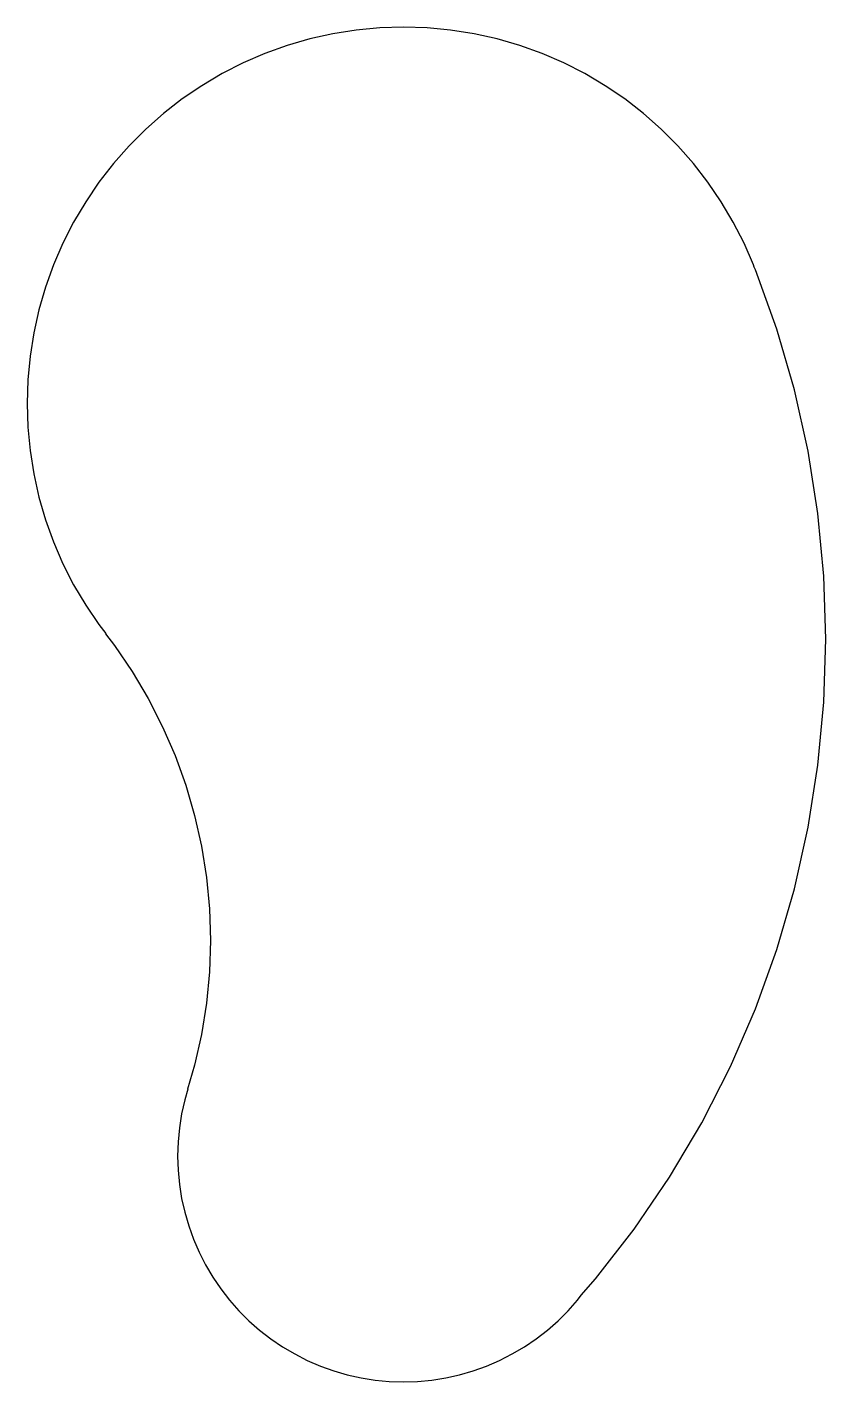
# Model space of a CAD drawing. Header units: metres. Extents: x -38 to 42, y -22 to 112.
import ezdxf

# ---------------------------------------------------------------- set-up
doc = ezdxf.new("R2010")
doc.units = ezdxf.units.M

msp = doc.modelspace()

# ---------------------------------------------------------------- linework, layer by layer
for p, q in [((-4.69998, 112.204), (-7.02679, 111.836)), ((-2.35463, 112.426), (-4.69998, 112.204)), ((0, 112.5), (-2.35463, 112.426)), ((2.35463, 112.426), (0, 112.5)), ((4.69998, 112.204), (2.35463, 112.426)), ((7.02679, 111.836), (4.69998, 112.204)), ((-9.32587, 111.322), (-11.5881, 110.665)), ((-7.02679, 111.836), (-9.32587, 111.322)), ((9.32587, 111.322), (7.02679, 111.836)), ((11.5881, 110.665), (9.32587, 111.322)), ((-13.8047, 109.867), (-15.9667, 108.931)), ((-11.5881, 110.665), (-13.8047, 109.867)), ((13.8047, 109.867), (11.5881, 110.665)), ((15.9667, 108.931), (13.8047, 109.867)), ((-15.9667, 108.931), (-18.0658, 107.861)), ((18.0658, 107.861), (15.9667, 108.931)), ((-20.0935, 106.662), (-22.0419, 105.338)), ((-18.0658, 107.861), (-20.0935, 106.662)), ((20.0935, 106.662), (18.0658, 107.861)), ((22.0419, 105.338), (20.0935, 106.662)), ((-22.0419, 105.338), (-23.9034, 103.894)), ((23.9034, 103.894), (22.0419, 105.338)), ((-23.9034, 103.894), (-25.6705, 102.336)), ((25.6705, 102.336), (23.9034, 103.894)), ((-25.6705, 102.336), (-27.3363, 100.671)), ((27.3363, 100.671), (25.6705, 102.336)), ((-27.3363, 100.671), (-28.8942, 98.9034)), ((28.8942, 98.9034), (27.3363, 100.671)), ((-28.8942, 98.9034), (-30.3381, 97.0419)), ((30.3381, 97.0419), (28.8942, 98.9034)), ((-30.3381, 97.0419), (-31.6623, 95.0935)), ((31.6623, 95.0935), (30.3381, 97.0419)), ((-31.6623, 95.0935), (-32.8615, 93.0658)), ((32.8615, 93.0658), (31.6623, 95.0935)), ((-32.8615, 93.0658), (-33.931, 90.9667)), ((33.931, 90.9667), (32.8615, 93.0658)), ((-33.931, 90.9667), (-34.8666, 88.8047)), ((34.8666, 88.8047), (33.931, 90.9667)), ((-34.8666, 88.8047), (-35.6646, 86.5881)), ((34.9443, 88.5889), (34.8666, 88.8047)), ((35.0639, 88.3125), (34.9443, 88.5889)), ((37.1919, 82.4017), (35.0639, 88.3125)), ((-35.6646, 86.5881), (-36.3219, 84.3259)), ((-36.3219, 84.3259), (-36.8358, 82.0268)), ((38.9446, 76.369), (37.1919, 82.4017)), ((-36.8358, 82.0268), (-37.2043, 79.7)), ((-37.2043, 79.7), (-37.426, 77.3546)), ((-37.426, 77.3546), (-37.5, 75)), ((40.315, 70.2381), (38.9446, 76.369)), ((-37.5, 75), (-37.426, 72.6454)), ((-37.426, 72.6454), (-37.2043, 70.3)), ((-37.2043, 70.3), (-36.8358, 67.9732)), ((41.2977, 64.0333), (40.315, 70.2381)), ((-36.8358, 67.9732), (-36.3219, 65.6741)), ((-36.3219, 65.6741), (-35.6646, 63.4118)), ((41.8889, 57.779), (41.2977, 64.0333)), ((-35.6646, 63.4118), (-34.8666, 61.1953)), ((-34.8666, 61.1953), (-33.931, 59.0333)), ((-33.931, 59.0333), (-32.8615, 56.9342)), ((-32.8615, 56.9342), (-31.6623, 54.9065)), ((42.0863, 51.5), (41.8889, 57.779)), ((-31.6623, 54.9065), (-30.3381, 52.958)), ((-30.3381, 52.958), (-29.6591, 52.0827)), ((-29.6591, 52.0827), (-29.6932, 52.0564)), ((-29.6932, 52.0564), (-28.7879, 50.8893)), ((41.8889, 45.2209), (42.0863, 51.5)), ((-28.7879, 50.8893), (-27.0223, 48.2913)), ((-27.0223, 48.2913), (-25.4234, 45.5877)), ((-25.4234, 45.5877), (-23.9974, 42.789)), ((41.2977, 38.9667), (41.8889, 45.2209)), ((-23.9974, 42.789), (-22.7499, 39.9062)), ((-22.7499, 39.9062), (-21.6859, 36.9508)), ((40.315, 32.7619), (41.2977, 38.9667)), ((-21.6859, 36.9508), (-20.8096, 33.9345)), ((-20.8096, 33.9345), (-20.1243, 30.8691)), ((38.9446, 26.631), (40.315, 32.7619)), ((-20.1243, 30.8691), (-19.633, 27.7666)), ((-19.633, 27.7666), (-19.3374, 24.6395)), ((37.1919, 20.5983), (38.9446, 26.631)), ((-19.3374, 24.6395), (-19.2387, 21.5)), ((-19.2387, 21.5), (-19.3374, 18.3605)), ((35.0639, 14.6875), (37.1919, 20.5983)), ((-19.3374, 18.3605), (-19.633, 15.2333)), ((-19.633, 15.2333), (-20.1243, 12.1309)), ((32.569, 8.92206), (35.0639, 14.6875)), ((-20.1243, 12.1309), (-20.8096, 9.06549)), ((-20.8096, 9.06549), (-21.5034, 6.67723)), ((29.7169, 3.32463), (32.569, 8.92206)), ((-21.7931, 5.59552), (-22.1015, 4.21606)), ((-21.4809, 6.67024), (-21.7931, 5.59552)), ((-21.5034, 6.67723), (-21.4809, 6.67024)), ((-22.1015, 4.21606), (-22.3226, 2.81999)), ((-22.3226, 2.81999), (-22.4556, 1.41278)), ((26.5191, -2.08267), (29.7169, 3.32463)), ((-22.4556, 1.41278), (-22.5, 0)), ((-22.5, 0), (-22.4556, -1.41278)), ((-22.4556, -1.41278), (-22.3226, -2.81999)), ((22.988, -7.27852), (26.5191, -2.08267)), ((-22.3226, -2.81999), (-22.1015, -4.21606)), ((-22.1015, -4.21606), (-21.7931, -5.59552)), ((-21.7931, -5.59552), (-21.3988, -6.95288)), ((-21.3988, -6.95288), (-20.92, -8.28279)), ((19.1376, -12.2424), (22.988, -7.27852)), ((-20.92, -8.28279), (-20.3586, -9.58003)), ((-20.3586, -9.58003), (-19.7169, -10.8394)), ((-19.7169, -10.8394), (-18.9974, -12.0561)), ((-18.9974, -12.0561), (-18.2029, -13.2252)), ((-18.2029, -13.2252), (-17.3365, -14.342)), ((17.703, -13.8697), (19.1376, -12.2424)), ((-17.3365, -14.342), (-16.4018, -15.4023)), ((16.4018, -15.4023), (17.3365, -14.342)), ((17.3365, -14.342), (17.703, -13.8697)), ((-16.4018, -15.4023), (-15.4023, -16.4018)), ((15.4023, -16.4018), (16.4018, -15.4023)), ((-15.4023, -16.4018), (-14.342, -17.3365)), ((-14.342, -17.3365), (-13.2252, -18.2029)), ((13.2252, -18.2029), (14.342, -17.3365)), ((14.342, -17.3365), (15.4023, -16.4018)), ((-13.2252, -18.2029), (-12.0561, -18.9974)), ((12.0561, -18.9974), (13.2252, -18.2029)), ((-12.0561, -18.9974), (-10.8394, -19.7169)), ((-10.8394, -19.7169), (-9.58003, -20.3586)), ((9.58003, -20.3586), (10.8394, -19.7169)), ((10.8394, -19.7169), (12.0561, -18.9974)), ((-9.58003, -20.3586), (-8.28279, -20.92)), ((-8.28279, -20.92), (-6.95288, -21.3988)), ((-6.95288, -21.3988), (-5.59552, -21.7931)), ((5.59552, -21.7931), (6.95288, -21.3988)), ((6.95288, -21.3988), (8.28279, -20.92)), ((8.28279, -20.92), (9.58003, -20.3586)), ((-5.59552, -21.7931), (-4.21606, -22.1015)), ((-4.21606, -22.1015), (-2.81999, -22.3226)), ((-2.81999, -22.3226), (-1.41278, -22.4556)), ((-1.41278, -22.4556), (0, -22.5)), ((0, -22.5), (1.41278, -22.4556)), ((1.41278, -22.4556), (2.81999, -22.3226)), ((2.81999, -22.3226), (4.21606, -22.1015)), ((4.21606, -22.1015), (5.59552, -21.7931))]:
    msp.add_line(p, q)

doc.saveas('drawing.dxf')
